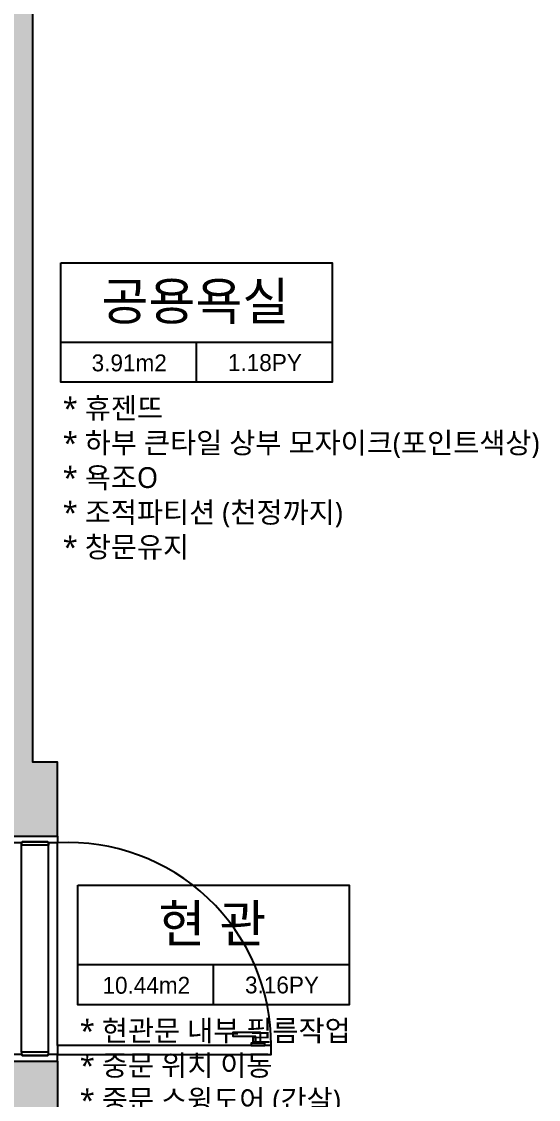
# Model space of a CAD drawing. Header units: millimetres. Extents: x 43335 to 261478, y -4312 to 41218.
# Drawn here: x 152822 to 155122, y 17486 to 22275 of the extents above; entities that cross this region are included whole.
import ezdxf
from ezdxf.enums import TextEntityAlignment as Align

# ---------------------------------------------------------------- set-up
doc = ezdxf.new("R2010")
doc.units = ezdxf.units.MM
for name, color, linetype in [('03-TEXT', 3, 'Continuous'), ('DIM', 7, 'Continuous'), ('P-门', 4, 'Continuous'), ('문자선', 3, 'Continuous'), ('벽1', 2, 'Continuous'), ('인테리어_기타', 8, 'Continuous'), ('인테리어_해치_벽체', 8, 'Continuous')]:
    doc.layers.add(name, color=color, linetype=linetype)
doc.styles.add('넥슨고딕', font='HANDotum.ttf')
doc.styles.add('돋움', font='malgun.ttf')
doc.styles.add('코레일둥고', font='HANDotum.ttf')

# ---------------------------------------------------------------- blocks, each defined once
blk = doc.blocks.new('ahsuehd')
at = {"layer": 'P-门', "ltscale": 15}
for p, q in [((59304.5, -22257.5), (59304.5, -21337.5)), ((59424.5, -22257.5), (59424.5, -21337.5)), ((59464.5, -22227.5), (59464.5, -21327.5))]:
    blk.add_line(p, q, dxfattribs=at)
for points in [[(59264.5, -21327.5), (59264.5, -21297.5), (59464.5, -21297.5), (59464.5, -21327.5), (59421.5, -21327.5), (59421.5, -21322.5), (59307.5, -21322.5), (59307.5, -21327.5)], [(59307.5, -21327.5), (59307.5, -21322.5), (59421.5, -21322.5), (59421.5, -21327.5), (59424.5, -21327.5), (59424.5, -21337.5), (59304.5, -21337.5), (59304.5, -21327.5)], [(60325.6, -22227.5), (60385.6, -22227.5), (60385.6, -22217.5), (60325.6, -22217.5)], [(59264.5, -22267.5), (59264.5, -22297.5), (59464.5, -22297.5), (59464.5, -22267.5), (59421.5, -22267.5), (59421.5, -22272.5), (59307.5, -22272.5), (59307.5, -22267.5)], [(59307.5, -22267.5), (59307.5, -22272.5), (59421.5, -22272.5), (59421.5, -22267.5), (59424.5, -22267.5), (59424.5, -22257.5), (59304.5, -22257.5), (59304.5, -22267.5)], [(59464.5, -22267.5), (60414.5, -22267.5), (60414.5, -22227.5), (59464.5, -22227.5)]]:
    blk.add_lwpolyline(points, close=True, dxfattribs=at)
blk.add_lwpolyline([(60346, -22187.5), (60246, -22187.5), (60246, -22167.5), (60366, -22167.5), (60366, -22217.5), (60346, -22217.5), (60346, -22187.5)], dxfattribs=at)
blk.add_arc((59514.5, -22226.1), 900, 359.9115, 93.1849, dxfattribs=at)
blk = doc.blocks.new('aheishxsdfe')
at = {"layer": '벽1'}
for points in [[(59154.5, 42677.4), (59154.5, 41318.4), (57854.5, 41318.4), (57854.5, 41118.4), (59154.5, 41118.4), (59154.5, 39338.4), (56954.5, 39338.4), (56954.5, 41118.4), (57054.5, 41118.4), (57054.5, 41318.4), (56754.5, 41318.4), (56754.5, 39338.4), (56399.5, 39338.4), (56399.5, 39138.4), (58204.5, 39138.4), (58204.5, 38858.4), (59154.5, 38858.4), (59154.5, 38783.4), (59264.5, 38783.4), (59264.5, 38655.9), (59464.5, 38655.9), (59464.5, 38984.3), (59354.5, 38984.3), (59354.5, 42677.4)], [(59464.5, 37655.9), (59464.5, 37328.4), (58564.6, 37328.4), (58564.6, 37528.4), (59264.5, 37528.4), (59264.5, 37655.9), (59464.5, 37655.9)]]:
    blk.add_lwpolyline(points, dxfattribs=at)
blk = doc.blocks.new('sheisxefavb')
at = {"layer": '인테리어_해치_벽체'}
h = blk.add_hatch(color=256, dxfattribs=at)
h.dxf.hatch_style = 1
h.paths.add_polyline_path([(151722.9, -861.6), (151722.9, -1141.6), (152672.9, -1141.6), (152672.9, -1216.6), (152782.9, -1216.6), (152782.9, -1344.1), (152982.9, -1344.1), (152982.9, -1015.7), (152872.9, -1015.7), (152872.9, 2677.4), (154162.9, 2677.4), (154162.9, 8282.4), (153342.9, 8282.4), (153342.9, 8177.4), (153962.9, 8177.4), (153962.9, 7032.4), (153332.9, 7032.4), (153332.9, 6807.4), (153962.9, 6807.4), (153962.9, 2877.4), (151922.9, 2877.4), (151922.9, 2677.4), (152672.9, 2677.4), (152672.9, 1318.4), (151372.9, 1318.4), (151372.9, 1118.4), (152672.9, 1118.4), (152672.9, -661.6), (150472.9, -661.6), (150472.9, 1118.4), (150572.9, 1118.4), (150572.9, 1318.4), (150272.9, 1318.4), (150272.9, -661.6), (149917.9, -661.6), (149917.9, -861.6)])
h.paths.add_polyline_path([(142982.9, 8718.4), (143182.9, 8718.4), (143182.9, 8053.4), (142982.9, 8053.4)])
h.paths.add_polyline_path([(139672.9, 8153.4), (139672.9, 8053.4), (138772.9, 8053.4), (138772.9, 7032.4), (140082.9, 7032.4), (140082.9, 6807.4), (138772.9, 6807.4), (138772.9, 158.4), (139572.9, 158.4), (139572.9, -41.6), (138772.9, -41.6), (138772.9, -1341.6), (139122.9, -1341.6), (139122.9, -2471.6), (139447.9, -2471.6), (139447.9, -2671.6), (138922.9, -2671.6), (138922.9, -1541.6), (138572.9, -1541.6), (138572.9, 8153.4)])
h.paths.add_polyline_path([(140472.9, 368.4), (140472.9, -2471.6), (140937.9, -2471.6), (140937.9, -2671.6), (140472.9, -2671.6), (140475, -4102.7), (141272.9, -4102.7), (141272.9, -4302.7), (140272.9, -4302.6), (140272.9, -2671.6), (139947.9, -2671.6), (139947.9, -2471.6), (140272.9, -2471.6), (140272.9, 368.4)])
h.paths.add_polyline_path([(140272.9, 1068.4), (140272.9, 1318.4), (141802.9, 1318.4), (141802.9, 2668.4), (140127.9, 2668.4), (140127.9, 2868.4), (142002.9, 2868.4), (142002.9, 1318.4), (142442.9, 1318.4), (142442.9, 1118.4), (140472.9, 1118.4), (140472.9, 1068.4)])
h.paths.add_polyline_path([(152982.9, -2344.1), (152982.9, -2671.6), (152083.1, -2671.6), (152083.1, -2471.6), (152782.9, -2471.6), (152782.9, -2344.1)])
h.paths.add_polyline_path([(149083.1, -2471.6), (149083.1, -4301.6), (148282.9, -4301.6), (148282.9, -4101.6), (148883.1, -4101.6), (148883.1, -2671.6), (148282.9, -2671.6), (148282.9, 1318.4), (148482.9, 1318.4), (148482.9, -2471.6)])
h.paths.add_polyline_path([(145512.9, -2471.6), (146282.9, -2471.7), (146282.9, -2671.5), (145512.9, -2671.5)])
h.paths.add_polyline_path([(145012.9, -2671.5), (144433.1, -2671.5), (144433.1, -3201.6), (143663.1, -3201.6), (143663.1, -4201.6), (144582.9, -4201.6), (144582.9, -4061.6), (144682.9, -4061.6), (144682.9, -4301.6), (143472.9, -4302.7), (143472.9, 1118.4), (143422.9, 1118.4), (143422.9, 1318.4), (145842.9, 1318.4), (145842.9, 1118.4), (143672.9, 1118.4), (143672.9, -2471.6), (145012.9, -2471.6)])
h.paths.add_polyline_path([(150942.9, 2677.4), (150742.9, 2677.4), (150742.9, 8032.4), (150712.9, 8032.4), (150712.9, 8282.4), (150942.9, 8282.4)], flags=17)
h.paths.add_polyline_path([(147912.9, 6808.8), (147462.9, 6808.8), (147462.9, 7053.8), (147912.9, 7053.8), (147912.9, 8718.4), (148112.9, 8718.4), (148112.9, 7032.4), (148582.9, 7032.4), (148582.9, 6807.4), (148112.9, 6807.4), (148112.9, 2877.4), (149762.9, 2877.4), (149762.9, 2677.4), (147912.9, 2677.4)])
h.paths.add_polyline_path([(142982.9, 7032.4), (142982.9, 7353.4), (143182.9, 7353.4), (143182.9, 7053.8), (143632.9, 7053.8), (143632.9, 6808.8), (143182.9, 6808.8), (143182.9, 2668.4), (142982.9, 2668.4), (142982.9, 6807.4), (142582.9, 6807.4), (142582.9, 7032.4)])
at = {"layer": 'DIM'}
blk.add_blockref('aheishxsdfe', (93518.5, -40000), dxfattribs=at)
blk = doc.blocks.new('suegusiexbsdifs')
at = {"layer": '인테리어_해치_벽체'}
h = blk.add_hatch(dxfattribs=at)
h.set_pattern_fill('ANSI31', color=256, scale=10, angle=450)
h.paths.add_polyline_path([(139122.9, -1341.6), (139722.9, -1341.6), (139722.9, -1411.6), (139122.9, -1411.6)])
h.paths.add_polyline_path([(138772.9, -1341.6), (138772.9, -736.6), (138902.9, -736.6), (138902.9, -1341.6)])
h.paths.add_polyline_path([(140227.9, 6807.4), (140227.9, 3768.4), (140127.9, 3768.4), (140127.9, 6807.4)])
edge = h.paths.add_edge_path()
edge.add_arc((147512.9, 3177.4), 500, 180, 270)
edge.add_line((147512.9, 2677.4), (147912.9, 2677.4))
edge.add_line((147912.9, 2677.4), (147912.9, 2777.4))
edge.add_line((147912.9, 2777.4), (147512.9, 2777.4))
edge.add_arc((147512.9, 3177.4), 400, 180, 270, ccw=False)
edge.add_line((147112.9, 3177.4), (147012.9, 3177.4))
edge = h.paths.add_edge_path()
edge.add_arc((147512.9, 3777.4), 500, 90, 180, ccw=False)
edge.add_line((147512.9, 4277.4), (147912.9, 4277.4))
edge.add_line((147912.9, 4277.4), (147912.9, 4177.4))
edge.add_line((147912.9, 4177.4), (147512.9, 4177.4))
edge.add_arc((147512.9, 3777.4), 400, 90, 180)
edge.add_line((147112.9, 3777.4), (147012.9, 3777.4))
h.paths.add_polyline_path([(148482.9, 1318.4), (148832.9, 1318.4), (148832.9, 1218.4), (148482.9, 1218.4)])
h.paths.add_polyline_path([(149782.9, 1318.4), (150272.9, 1318.4), (150272.9, 1218.4), (149782.9, 1218.4)])
h.paths.add_polyline_path([(148482.9, -661.6), (148832.9, -661.6), (148832.9, -861.6), (148482.9, -861.6)])
h.paths.add_polyline_path([(149782.9, -661.6), (149917.9, -661.6), (149917.9, -861.6), (149782.9, -861.6)])
h.paths.add_polyline_path([(151922.9, -661.6), (151922.9, 68.4), (151852.9, 68.4), (151852.9, -661.6)])
h.paths.add_polyline_path([(151852.9, -661.6), (151147.9, -661.6), (151147.9, -531.6), (151852.9, -531.6)])
h.paths.add_polyline_path([(153342.9, 8177.4), (153962.9, 8177.4), (153962.9, 8032.4), (153342.9, 8032.4)])

msp = doc.modelspace()

# ---------------------------------------------------------------- linework, layer by layer
at = {"layer": '인테리어_기타', "color": 152, "true_color": 0x2776bb}
for p, q in [((153600.7, 20672.4), (153600.7, 20849.3)), ((153676.6, 17907.3), (153676.6, 18084.1))]:
    msp.add_line(p, q, dxfattribs=at)
for points in [[(152997, 21203.1), (154204.3, 21203.1), (154204.3, 20849.3), (152997, 20849.3)], [(153073, 18437.9), (154280.2, 18437.9), (154280.2, 18084.1), (153073, 18084.1)]]:
    msp.add_lwpolyline(points, close=True, dxfattribs=at)
for points in [[(154204.3, 20849.3), (154204.3, 20672.4), (152997, 20672.4), (152997, 20849.3)], [(154280.2, 18084.1), (154280.2, 17907.3), (153073, 17907.3), (153073, 18084.1)]]:
    msp.add_lwpolyline(points, dxfattribs=at)

# ---------------------------------------------------------------- block references
at = {"layer": 'DIM'}
for name, p in [('ahsuehd', (93518.5, 39953.5)), ('sheisxefavb', (0, 20000)), ('suegusiexbsdifs', (0, 20000))]:
    msp.add_blockref(name, p, dxfattribs=at)

# ---------------------------------------------------------------- texts
at = {"layer": '03-TEXT'}
for s, height, style, p in [('공용욕실', 166.67, '코레일둥고', (153595.7, 20949.6)), ('3.91m2', 75, '넥슨고딕', (153301.6, 20721.3)), ('1.18PY', 75, '넥슨고딕', (153905.1, 20722.7)), ('현 관', 166.67, '코레일둥고', (153671.6, 18184.4)), ('10.44m2', 75, '넥슨고딕', (153377.6, 17956.1)), ('3.16PY', 75, '넥슨고딕', (153981.1, 17957.5))]:
    msp.add_text(s, height=height, dxfattribs=dict(at, style=style)).set_placement(p, align=Align.CENTER)
at = {"layer": '문자선', "char_height": 92.489, "attachment_point": 1, "style": '돋움'}
for s, width, heights, insert in [('* 휴젠뜨\\P* 하부 큰타일 상부 모자이크(포인트색상)^J* 욕조O\\P* 조적파티션 (천정까지) \\P* 창문유지', 2711.25, [1603.8], (153006, 20603.8)), ('* 현관문 내부 필름작업\\P* 중문 위치 이동^J* 중문 스윙도어 (간살)\\P* 중문 라인 쪽으로 단차 이동\\P* 현관문 앞 낮은 신발장\\P* 현관 입구 아치게이트\\P* 오른쪽 장 로봇청소기+골프백등 수납\\P* 맞은편은 전체 신발장\\P* 현관창 결로 있음', 2262.594, [4379], (153081.9, 17838.6))]:
    msp.add_mtext_dynamic_manual_height_columns(s, width=width, gutter_width=137.5, heights=heights, dxfattribs=dict(at, insert=insert))

doc.saveas('drawing.dxf')
